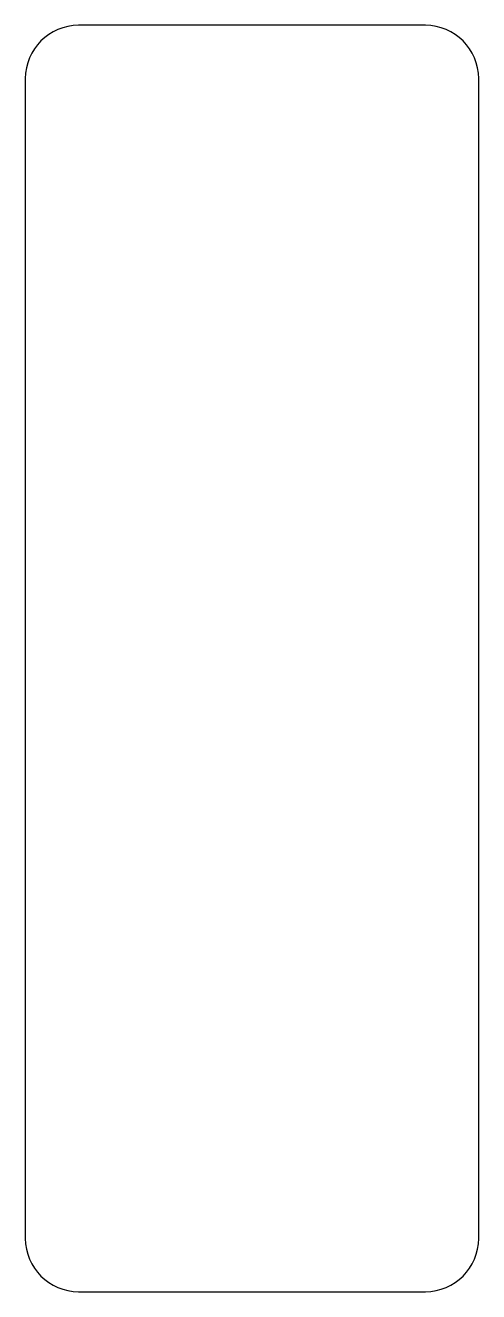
# Model space of a CAD drawing. Header units: millimetres. Extents: x 0 to 34, y 0 to 95.
import ezdxf

# ---------------------------------------------------------------- set-up
doc = ezdxf.new("R2010")
doc.units = ezdxf.units.MM
doc.layers.add('BOARD_OUTLINE', color=7, linetype='CONTINUOUS')

msp = doc.modelspace()

# ---------------------------------------------------------------- linework, layer by layer
at = {"layer": 'BOARD_OUTLINE'}
for p, q in [((30, 95), (4, 95)), ((0, 91), (0, 4)), ((34, 4), (34, 91)), ((4, 0), (30, 0))]:
    msp.add_line(p, q, dxfattribs=at)
for centre, start, end in [((4, 91), 90, 180), ((30, 91), 0, 90), ((4, 4), 180, 270), ((30, 4), 270, 360)]:
    msp.add_arc(centre, 4, start, end, dxfattribs=at)

doc.saveas('drawing.dxf')
